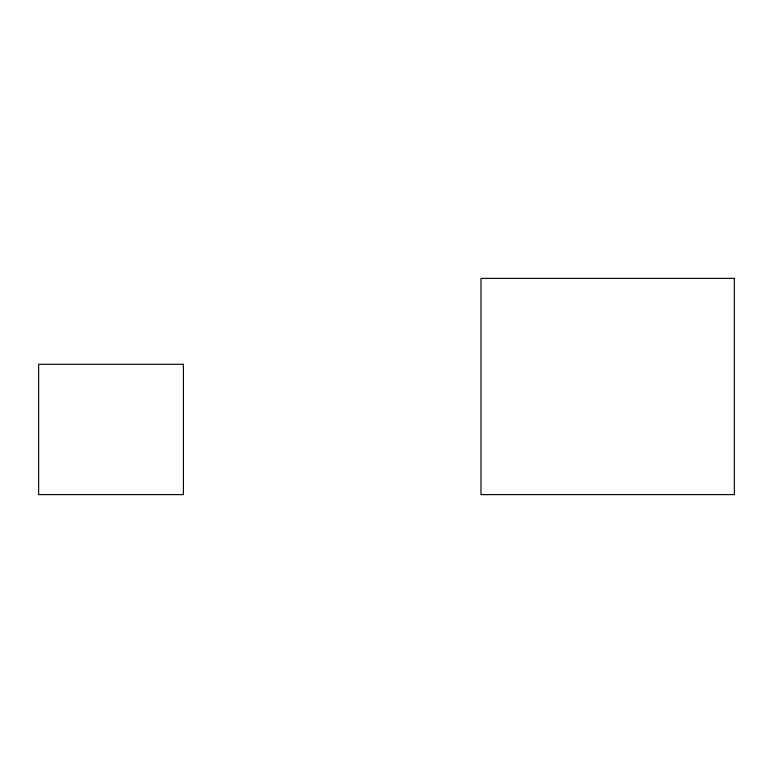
<?xml version="1.0" encoding="UTF-8"?>
<svg xmlns="http://www.w3.org/2000/svg" width="773" height="773" viewBox="0 0 773 773"><rect width="100%" height="100%" fill="white"/><g stroke="black" fill="none" stroke-linecap="round" stroke-linejoin="round"><path stroke-width="1.16" d="M734.35 278.386L480.98 278.386L480.98 494.614L734.35 494.614L734.35 278.386M183.423 364.286L38.65 364.286L38.65 494.614L183.423 494.614L183.423 364.286"/></g></svg>
